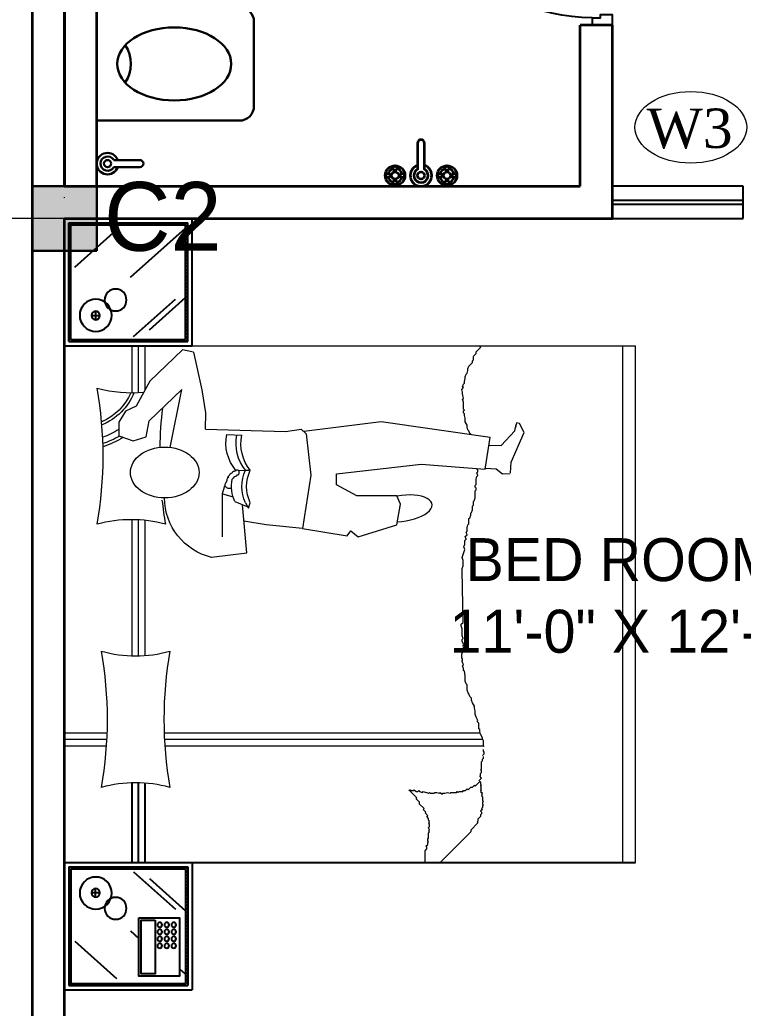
# Model space of a CAD drawing. Header units: millimetres. Extents: x -6808 to 215771, y -89660 to -16303.
# Drawn here: x 108520.9 to 108621.9, y -49602.9 to -49464.8 of the extents above; entities that cross this region are included whole.
import ezdxf

# ---------------------------------------------------------------- set-up
doc = ezdxf.new("R2010")
doc.units = ezdxf.units.MM
doc.header["$PDMODE"] = 35
doc.linetypes.add('ACAD_ISO10W100', pattern=[18, 12, -3, 0, -3])
doc.linetypes.add('DASHED', pattern=[0.75, 0.5, -0.25])
doc.layers.get('0').update_dxf_attribs({"color": 8})
for name, color, linetype, lineweight in [('A- FUR', 34, 'Continuous', 0), ('CHAUKHAT', 32, 'Continuous', 30), ('col.center', 5, 'ACAD_ISO10W100', 15), ('column', 5, 'Continuous', 30), ('dim2', 6, 'Continuous', 20), ('FURNITURE 2', 33, 'Continuous', 25), ('furnitures', 12, 'Continuous', 13), ('text', 7, 'Continuous', 25), ('wall', 7, 'Continuous', 35)]:
    doc.layers.add(name, color=color, linetype=linetype, lineweight=lineweight)
for name, color, linetype, lineweight, true_color in [('AR.furniture', 7, 'Continuous', 35, 0x009e9e), ('furniture', 7, 'Continuous', 5, 0xe57b2a), ('furniture layout', 7, 'Continuous', 25, 0x006161)]:
    doc.layers.add(name, color=color, linetype=linetype, lineweight=lineweight, true_color=true_color)
doc.layers.add('NET 01', color=8, linetype='Continuous')
doc.layers.add('WIN', color=5, linetype='Continuous')
doc.styles.add('SAJ', font='eurr____.ttf')
doc.styles.get("Standard").update_dxf_attribs({"font": 'times.ttf'})
doc.dimstyles.new('SAJ', dxfattribs={"dimtxt": 5, "dimasz": 2, "dimexe": 1, "dimexo": 1, "dimgap": 0.09375, "dimtad": 0, "dimdec": 1, "dimzin": 0, "dimdsep": 46, "dimlunit": 4, "dimtxsty": 'SAJ', "dimblk": 'OBLIQUE', "dimcen": 0.125, "dimdle": 0.375, "dimadec": 0, "dimazin": 0, "dimtfac": 1, "dimtdec": 1, "dimtofl": 0, "dimtmove": 0, "dimatfit": 3, "dimldrblk": 'OBLIQUE', "dimfxl": 1, "dimtolj": 1, "dimtzin": 0, "dimlwd": 5, "dimlwe": 5, "dimarcsym": 1})

# ---------------------------------------------------------------- blocks, each defined once
blk = doc.blocks.new('QEWFWE')
at = {"layer": 'NET 01'}
for p, q in [((238503.45, 15011.85), (238503.45, 15015.77)), ((238503.45, 15015.77), (238505.41, 15015.77)), ((238503.98, 15015.77), (238503.98, 15011.85)), ((238503.98, 15011.85), (238503.45, 15011.85)), ((238503.45, 15011.85), (238503.45, 14988.32)), ((238503.98, 14988.32), (238503.98, 15011.85)), ((238503.45, 14988.32), (238503.45, 14984.4)), ((238503.98, 14988.32), (238503.45, 14988.32)), ((238503.98, 14984.4), (238503.98, 14988.32)), ((238503.45, 14984.4), (238503.98, 14984.4))]:
    blk.add_line(p, q, dxfattribs=at)
for points in [[(238503.45, 14984.4), (238502.4, 14984.4), (238502.4, 14981.4), (238503.9, 14981.4), (238503.9, 14982.9), (238503.9, 14983.2), (238503.45, 14983.2)], [(238536.02, 14984.4), (238537.07, 14984.4), (238537.07, 14981.4), (238535.57, 14981.4), (238535.57, 14982.9), (238535.57, 14983.2), (238536.02, 14983.2)]]:
    blk.add_lwpolyline(points, close=True, dxfattribs=at)
blk.add_ellipse((238504.18, 14985.62), major_axis=(-29.27, 13.54), ratio=0.925766, start_param=-2.718612, end_param=-1.204625, dxfattribs=at)
blk = doc.blocks.new('_Oblique')
at = {"color": 0, "linetype": 'ByBlock', "lineweight": -2}
blk.add_line((-0.5, -0.5), (0.5, 0.5), dxfattribs=at)
blk = doc.blocks.new('*D608')
at = {"layer": 'Defpoints', "color": 0, "transparency": 16777216}
for p in [(108501.95, -49428.08), (108522.63, -49428.08), (108522.63, -50028.08)]:
    blk.add_point(p, dxfattribs=at)
at = {"layer": 'dim2', "color": 0, "linetype": 'DASHED', "lineweight": 5, "transparency": 16777216}
for p, q in [((108521.63, -49428.08), (108500.95, -49428.08)), ((108501.95, -49427.7), (108501.95, -49718.98)), ((108501.95, -50028.45), (108501.95, -49737.18)), ((108521.63, -50028.08), (108500.95, -50028.08))]:
    blk.add_line(p, q, dxfattribs=at)
at = {"layer": 'dim2', "color": 0, "lineweight": 5, "transparency": 16777216, "xscale": 2, "yscale": 2, "zscale": 2}
for p, rotation in [((108501.95, -49428.08), 90), ((108501.95, -50028.08), 270)]:
    blk.add_blockref('_Oblique', p, dxfattribs=dict(at, rotation=rotation))
at = {"layer": 'dim2', "color": 0, "transparency": 16777216, "insert": (108501.95, -49728.08), "char_height": 12, "attachment_point": 5, "rotation": 90, "style": 'SAJ'}
blk.add_mtext("\\A1;50'", dxfattribs=at)
blk = doc.blocks.new('A$C32B276F4')
at = {"layer": 'column'}
blk.add_hatch(color=256, dxfattribs=at).paths.add_polyline_path([(9, 0), (9, 9), (0, 9), (0, 0)])
for p, q in [((0, 0), (0, 9)), ((0, 9), (9, 9)), ((9, 9), (9, 0)), ((9, 0), (0, 0))]:
    blk.add_line(p, q, dxfattribs=at)
at = {"layer": 'col.center', "linetype": 'ByBlock', "insert": (10.02, 9.59), "char_height": 9.6, "width": 293.6941, "attachment_point": 1, "style": 'SAJ'}
blk.add_mtext('\\A1;{\\fCentury Gothic|b0|i0|c0|p34;C2}', dxfattribs=at)
blk = doc.blocks.new('A$C1A9968DB')
at = {"layer": 'furniture', "ltscale": 0.5}
for p, q in [((6.88, 47.34), (7.52, 48.64)), ((7.52, 48.64), (8.85, 49.47)), ((8.85, 49.47), (10.51, 49.47)), ((10.51, 49.47), (11.12, 47.7)), ((3.85, 45.67), (6.88, 47.34)), ((11.12, 47.7), (10.65, 46.11)), ((10.65, 46.11), (8.7, 45.77)), ((3.85, 45.67), (0, 41.68)), ((8.7, 45.77), (4.85, 41.78)), ((11.92, 43.21), (4.85, 41.78)), ((0.3, 40.35), (0, 41.68)), ((0.3, 40.35), (4.88, 39.32)), ((4.88, 39.32), (7.7, 38.87)), ((7.7, 38.87), (9.68, 38.93)), ((9.68, 38.87), (9.98, 29.12)), ((25.34, 38.15), (24.78, 33.85)), ((10.35, 36.28), (10.42, 34.45)), ((15.69, 36.2), (15.85, 36.28)), ((15.85, 36.28), (16, 36.28)), ((16, 36.28), (16.31, 36.43)), ((16.31, 36.43), (16.47, 36.51)), ((16.47, 36.51), (16.62, 36.51)), ((17.56, 36.8), (16.62, 36.51)), ((16.7, 36.43), (16.66, 36.52)), ((16.86, 36.28), (16.7, 36.43)), ((16.93, 36.12), (16.86, 36.28)), ((22.85, 36.8), (17.56, 36.8)), ((17.59, 36.81), (17.95, 35.51)), ((14.76, 35.19), (14.68, 35.04)), ((14.68, 35.04), (14.68, 34.88)), ((14.84, 35.35), (14.76, 35.19)), ((14.99, 35.58), (14.84, 35.5)), ((14.84, 35.5), (14.84, 35.35)), ((15.07, 35.74), (14.99, 35.58)), ((15.15, 35.89), (15.07, 35.74)), ((15.3, 35.97), (15.15, 35.89)), ((15.46, 36.12), (15.3, 35.97)), ((15.3, 35.04), (15.46, 35.12)), ((15.3, 34.88), (15.3, 35.04)), ((15.61, 36.12), (15.46, 36.12)), ((15.46, 35.27), (15.54, 35.43)), ((15.46, 35.12), (15.46, 35.27)), ((15.54, 36.05), (15.69, 36.2)), ((15.54, 35.43), (15.69, 35.5)), ((15.69, 35.5), (15.81, 35.62)), ((16.93, 35.81), (16.93, 36.12)), ((17, 35.68), (16.93, 35.81)), ((18.54, 35.29), (19.19, 33.72)), ((14.68, 34.88), (14.84, 34.81)), ((14.74, 34.85), (14.72, 34.01)), ((14.72, 34.01), (14.72, 33.42)), ((14.84, 34.81), (15.15, 34.81)), ((15.15, 34.81), (15.3, 34.88)), ((18.71, 34.01), (19.34, 33.64)), ((24.78, 33.85), (18.92, 34.36)), ((21.37, 31.48), (20.95, 34.19)), ((19.34, 33.64), (18.71, 33.42)), ((21.82, 27.05), (21.37, 31.48)), ((9.98, 29.12), (9.68, 27.2)), ((8.8, 17.45), (10, 26.89)), ((9.68, 27.2), (10.28, 26.61)), ((10.28, 26.61), (15.31, 26.02)), ((15.31, 26.02), (21.82, 27.05)), ((21.82, 27.05), (22.71, 21.58)), ((15.16, 22.91), (13.98, 12.57)), ((16.49, 22.91), (15.16, 22.91)), ((17.82, 20.4), (16.49, 22.91)), ((22.71, 21.58), (22.11, 21.14)), ((22.11, 21.14), (22.85, 20.25)), ((17.82, 15.52), (17.82, 20.4)), ((22.85, 20.25), (21.37, 15.52)), ((10.72, 4.14), (8.8, 17.45)), ((18.86, 15.08), (17.82, 15.52)), ((21.37, 15.52), (18.86, 15.08)), ((13.98, 12.57), (14.57, 4.74)), ((14.57, 4.74), (10.72, 4.14)), ((11.67, 4.29), (11.71, 2.78)), ((14.48, 4.72), (14.56, 3.39)), ((11.71, 2.78), (9.89, 1.11)), ((14.56, 3.39), (15.16, 2.64)), ((15.16, 2.64), (15.13, 1.68)), ((13.73, 1.58), (10.1, 0)), ((15.05, 1.65), (13.73, 1.58)), ((10.1, 0), (9, 0.54)), ((9.89, 1.11), (9.14, 0.96))]:
    blk.add_line(p, q, dxfattribs=at)
blk.add_lwpolyline([(9, 0.54), (8.93, 0.92), (9.51, 1.04)], dxfattribs=at)
for centre, radius, start, end in [((18.06, 36.38), 7.5, 13.6872, 89.7043), ((11.38, 31.16), 5.23, 49.9003, 101.4337), ((11.46, 29.92), 5.23, 51.462, 101.4337), ((16.64, 31.03), 4.67, 65.9134, 100.1371), ((11.46, 29.33), 5.23, 51.462, 101.4337), ((16.71, 29.78), 4.67, 64.6865, 115.3135), ((16.71, 29.19), 4.67, 64.6865, 115.3135)]:
    blk.add_arc(centre, radius, start, end, dxfattribs=at)
at = {"layer": 'furniture', "ltscale": 0.5, "extrusion": (1.33e-14, -5.24506e-16, -1)}
blk.add_ellipse((14.99, 43.85), major_axis=(0, -4.19), ratio=0.740098, start_param=4.712389, end_param=10.995574, dxfattribs=at)
at = {"layer": 'furniture', "ltscale": 0.5, "extrusion": (1.32939e-14, -5.4405e-16, -1)}
blk.add_ellipse((19.38, 14.94), major_axis=(-0.51, -3.71), ratio=0.422098, start_param=4.512692, end_param=7.948784, dxfattribs=at)
blk = doc.blocks.new('*X398')
at = {"color": 0}
for p, q in [((221.8465, 124.1881), (221.8607, 124.2023)), ((221.8465, 124.1935), (221.8554, 124.2023)), ((221.8465, 124.1775), (221.8565, 124.1875)), ((221.8465, 124.1722), (221.8565, 124.1822)), ((221.8465, 124.1616), (221.8565, 124.1716)), ((221.8613, 124.1923), (221.8713, 124.2023)), ((221.8666, 124.1923), (221.8766, 124.2023)), ((221.8772, 124.1923), (221.8872, 124.2023)), ((221.8825, 124.1923), (221.8925, 124.2023)), ((221.8931, 124.1923), (221.9031, 124.2023)), ((221.8984, 124.1923), (221.9084, 124.2023)), ((221.9091, 124.1923), (221.9191, 124.2023)), ((221.9144, 124.1923), (221.9244, 124.2023)), ((221.925, 124.1923), (221.935, 124.2023)), ((221.9303, 124.1923), (221.9403, 124.2023)), ((221.9409, 124.1923), (221.9509, 124.2023)), ((221.9462, 124.1923), (221.9562, 124.2023)), ((221.9568, 124.1923), (221.9668, 124.2023)), ((221.9621, 124.1923), (221.9721, 124.2023)), ((221.9727, 124.1923), (221.9827, 124.2023)), ((221.978, 124.1923), (221.988, 124.2023)), ((221.9886, 124.1923), (221.9986, 124.2023)), ((221.9939, 124.1923), (222.0039, 124.2023)), ((222.0045, 124.1923), (222.0145, 124.2023)), ((222.0098, 124.1923), (222.0198, 124.2023)), ((222.0204, 124.1923), (222.0304, 124.2023)), ((222.0257, 124.1923), (222.0357, 124.2023)), ((222.0363, 124.1923), (222.0463, 124.2023)), ((222.0416, 124.1923), (222.0516, 124.2023)), ((222.0522, 124.1923), (222.0622, 124.2023)), ((222.0575, 124.1923), (222.0675, 124.2023)), ((222.0682, 124.1923), (222.0782, 124.2023)), ((222.0735, 124.1923), (222.0835, 124.2023)), ((222.0841, 124.1923), (222.0941, 124.2023)), ((222.0894, 124.1923), (222.0994, 124.2023)), ((222.1, 124.1923), (222.11, 124.2023)), ((222.1053, 124.1923), (222.1153, 124.2023)), ((222.1159, 124.1923), (222.1259, 124.2023)), ((222.1212, 124.1923), (222.1312, 124.2023)), ((222.1318, 124.1923), (222.1418, 124.2023)), ((222.1371, 124.1923), (222.1471, 124.2023)), ((222.1477, 124.1923), (222.1577, 124.2023)), ((222.153, 124.1923), (222.163, 124.2023)), ((222.1636, 124.1923), (222.1736, 124.2023)), ((222.1689, 124.1923), (222.1789, 124.2023)), ((222.1795, 124.1923), (222.1895, 124.2023)), ((222.1848, 124.1923), (222.1948, 124.2023)), ((222.1954, 124.1923), (222.2054, 124.2023)), ((222.2007, 124.1923), (222.2107, 124.2023)), ((222.2113, 124.1923), (222.2213, 124.2023)), ((222.2166, 124.1923), (222.2266, 124.2023)), ((222.2272, 124.1923), (222.2372, 124.2023)), ((222.2326, 124.1923), (222.2426, 124.2023)), ((222.2432, 124.1923), (222.2532, 124.2023)), ((222.2485, 124.1923), (222.2585, 124.2023)), ((222.2591, 124.1923), (222.2691, 124.2023)), ((222.2644, 124.1923), (222.2744, 124.2023)), ((222.275, 124.1923), (222.285, 124.2023)), ((222.2803, 124.1923), (222.2903, 124.2023)), ((222.2909, 124.1923), (222.3009, 124.2023)), ((222.2962, 124.1923), (222.3062, 124.2023)), ((222.3068, 124.1923), (222.3168, 124.2023)), ((222.3121, 124.1923), (222.3221, 124.2023)), ((222.3227, 124.1923), (222.3327, 124.2023)), ((222.328, 124.1923), (222.338, 124.2023)), ((222.3386, 124.1923), (222.3486, 124.2023)), ((222.3439, 124.1923), (222.3539, 124.2023)), ((222.3545, 124.1923), (222.3645, 124.2023)), ((222.3598, 124.1923), (222.3698, 124.2023)), ((222.3704, 124.1923), (222.3804, 124.2023)), ((222.3757, 124.1923), (222.3857, 124.2023)), ((222.3863, 124.1923), (222.3963, 124.2023)), ((222.3917, 124.1923), (222.4017, 124.2023)), ((222.3965, 124.1866), (222.4065, 124.1966)), ((222.3965, 124.1813), (222.4065, 124.1913)), ((222.3965, 124.1707), (222.4065, 124.1807)), ((222.3965, 124.1654), (222.4065, 124.1754)), ((221.8465, 124.1563), (221.8565, 124.1663)), ((221.8465, 124.1457), (221.8565, 124.1557)), ((221.8465, 124.1404), (221.8565, 124.1504)), ((221.8465, 124.1298), (221.8565, 124.1398)), ((221.8465, 124.1245), (221.8565, 124.1345)), ((222.3965, 124.1548), (222.4065, 124.1648)), ((222.3965, 124.1495), (222.4065, 124.1595)), ((222.3965, 124.1389), (222.4065, 124.1489)), ((222.3965, 124.1336), (222.4065, 124.1436)), ((222.3965, 124.123), (222.4065, 124.133)), ((222.3965, 124.1177), (222.4065, 124.1277)), ((221.8465, 124.1139), (221.8565, 124.1239)), ((221.8465, 124.1086), (221.8565, 124.1186)), ((221.8465, 124.098), (221.8565, 124.108)), ((221.8465, 124.0927), (221.8565, 124.1027)), ((221.8465, 124.0821), (221.8565, 124.0921)), ((221.8465, 124.0768), (221.8565, 124.0868)), ((222.3965, 124.1071), (222.4065, 124.1171)), ((222.3965, 124.1018), (222.4065, 124.1118)), ((222.3965, 124.0911), (222.4065, 124.1011)), ((222.3965, 124.0858), (222.4065, 124.0958)), ((222.3965, 124.0752), (222.4065, 124.0852)), ((222.3965, 124.0699), (222.4065, 124.0799)), ((221.8465, 124.0662), (221.8565, 124.0762)), ((221.8465, 124.0609), (221.8565, 124.0709)), ((221.8465, 124.0503), (221.8565, 124.0603)), ((221.8465, 124.045), (221.8565, 124.055)), ((221.8465, 124.0344), (221.8565, 124.0444)), ((221.8465, 124.029), (221.8565, 124.039)), ((222.3965, 124.0593), (222.4065, 124.0693)), ((222.3965, 124.054), (222.4065, 124.064)), ((222.3965, 124.0434), (222.4065, 124.0534)), ((222.3965, 124.0381), (222.4065, 124.0481)), ((222.3965, 124.0275), (222.4065, 124.0375)), ((222.3965, 124.0222), (222.4065, 124.0322)), ((221.8465, 124.0184), (221.8565, 124.0284)), ((221.8465, 124.0131), (221.8565, 124.0231)), ((221.8465, 124.0025), (221.8565, 124.0125)), ((221.8465, 123.9972), (221.8565, 124.0072)), ((221.8465, 123.9866), (221.8565, 123.9966)), ((221.8465, 123.9813), (221.8565, 123.9913)), ((222.3965, 124.0116), (222.4065, 124.0216)), ((222.3965, 124.0063), (222.4065, 124.0163)), ((222.3965, 123.9957), (222.4065, 124.0057)), ((222.3965, 123.9904), (222.4065, 124.0004)), ((222.3965, 123.9798), (222.4065, 123.9898)), ((221.8465, 123.9707), (221.8565, 123.9807)), ((221.8465, 123.9654), (221.8565, 123.9754)), ((221.8465, 123.9548), (221.8565, 123.9648)), ((221.8465, 123.9495), (221.8565, 123.9595)), ((221.8465, 123.9389), (221.8565, 123.9489)), ((221.8465, 123.9336), (221.8565, 123.9436)), ((222.3965, 123.9745), (222.4065, 123.9845)), ((222.3965, 123.9639), (222.4065, 123.9739)), ((222.3965, 123.9586), (222.4065, 123.9686)), ((222.3965, 123.948), (222.4065, 123.958)), ((222.3965, 123.9427), (222.4065, 123.9527)), ((222.3965, 123.932), (222.4065, 123.942)), ((221.8465, 123.923), (221.8565, 123.933)), ((221.8465, 123.9177), (221.8565, 123.9277)), ((221.8465, 123.9071), (221.8565, 123.9171)), ((221.8465, 123.9018), (221.8565, 123.9118)), ((221.8465, 123.8912), (221.8565, 123.9012)), ((221.8465, 123.8859), (221.8565, 123.8959)), ((222.3965, 123.9267), (222.4065, 123.9367)), ((222.3965, 123.9161), (222.4065, 123.9261)), ((222.3965, 123.9108), (222.4065, 123.9208)), ((222.3965, 123.9002), (222.4065, 123.9102)), ((222.3965, 123.8949), (222.4065, 123.9049)), ((222.3965, 123.8843), (222.4065, 123.8943)), ((221.8465, 123.8753), (221.8565, 123.8853)), ((221.8465, 123.8699), (221.8565, 123.8799)), ((221.8465, 123.8593), (221.8565, 123.8693)), ((221.8465, 123.854), (221.8565, 123.864)), ((221.8465, 123.8434), (221.8565, 123.8534)), ((221.8465, 123.8381), (221.8565, 123.8481)), ((222.3965, 123.879), (222.4065, 123.889)), ((222.3965, 123.8684), (222.4065, 123.8784)), ((222.3965, 123.8631), (222.4065, 123.8731)), ((222.3965, 123.8525), (222.4065, 123.8625)), ((222.3965, 123.8472), (222.4065, 123.8572)), ((222.3965, 123.8366), (222.4065, 123.8466)), ((221.8465, 123.8275), (221.8565, 123.8375)), ((221.8465, 123.8222), (221.8565, 123.8322)), ((221.8465, 123.8116), (221.8565, 123.8216)), ((221.8465, 123.8063), (221.8565, 123.8163)), ((221.8465, 123.7957), (221.8565, 123.8057)), ((221.8465, 123.7904), (221.8565, 123.8004)), ((222.3965, 123.8313), (222.4065, 123.8413)), ((222.3965, 123.8207), (222.4065, 123.8307)), ((222.3965, 123.8154), (222.4065, 123.8254)), ((222.3965, 123.8048), (222.4065, 123.8148)), ((222.3965, 123.7995), (222.4065, 123.8095)), ((222.3965, 123.7889), (222.4065, 123.7989)), ((221.8465, 123.7798), (221.8565, 123.7898)), ((221.8465, 123.7745), (221.8565, 123.7845)), ((221.8465, 123.7639), (221.8565, 123.7739)), ((221.8465, 123.7586), (221.8565, 123.7686)), ((221.8465, 123.748), (221.8565, 123.758)), ((221.8465, 123.7427), (221.8565, 123.7527)), ((222.3965, 123.7836), (222.4065, 123.7936)), ((222.3965, 123.7729), (222.4065, 123.7829)), ((222.3965, 123.7676), (222.4065, 123.7776)), ((222.3965, 123.757), (222.4065, 123.767)), ((222.3965, 123.7517), (222.4065, 123.7617)), ((221.8465, 123.7321), (221.8565, 123.7421)), ((221.8465, 123.7268), (221.8565, 123.7368)), ((221.8465, 123.7162), (221.8565, 123.7262)), ((221.8465, 123.7109), (221.8565, 123.7209)), ((221.8465, 123.7002), (221.8565, 123.7102)), ((222.3965, 123.7411), (222.4065, 123.7511)), ((222.3965, 123.7358), (222.4065, 123.7458)), ((222.3965, 123.7252), (222.4065, 123.7352)), ((222.3965, 123.7199), (222.4065, 123.7299)), ((222.3965, 123.7093), (222.4065, 123.7193)), ((222.3965, 123.704), (222.4065, 123.714)), ((221.8465, 123.6949), (221.8565, 123.7049)), ((221.8465, 123.6843), (221.8565, 123.6943)), ((221.8465, 123.679), (221.8565, 123.689)), ((221.8465, 123.6684), (221.8565, 123.6784)), ((221.8465, 123.6631), (221.8565, 123.6731)), ((221.8465, 123.6525), (221.8565, 123.6625)), ((222.3965, 123.6934), (222.4065, 123.7034)), ((222.3965, 123.6881), (222.4065, 123.6981)), ((222.3965, 123.6775), (222.4065, 123.6875)), ((222.3965, 123.6722), (222.4065, 123.6822)), ((222.3965, 123.6616), (222.4065, 123.6716)), ((222.3965, 123.6563), (222.4065, 123.6663)), ((221.8465, 123.6472), (221.8565, 123.6572)), ((221.8523, 123.6423), (221.8623, 123.6523)), ((221.8576, 123.6423), (221.8676, 123.6523)), ((221.8682, 123.6423), (221.8782, 123.6523)), ((221.8735, 123.6423), (221.8835, 123.6523)), ((221.8841, 123.6423), (221.8941, 123.6523)), ((221.8894, 123.6423), (221.8994, 123.6523)), ((221.9, 123.6423), (221.91, 123.6523)), ((221.9053, 123.6423), (221.9153, 123.6523)), ((221.9159, 123.6423), (221.9259, 123.6523)), ((221.9212, 123.6423), (221.9312, 123.6523)), ((221.9318, 123.6423), (221.9418, 123.6523)), ((221.9371, 123.6423), (221.9471, 123.6523)), ((221.9477, 123.6423), (221.9577, 123.6523)), ((221.953, 123.6423), (221.963, 123.6523)), ((221.9636, 123.6423), (221.9736, 123.6523)), ((221.9689, 123.6423), (221.9789, 123.6523)), ((221.9795, 123.6423), (221.9895, 123.6523)), ((221.9848, 123.6423), (221.9948, 123.6523)), ((221.9954, 123.6423), (222.0054, 123.6523)), ((222.0008, 123.6423), (222.0108, 123.6523)), ((222.0114, 123.6423), (222.0214, 123.6523)), ((222.0167, 123.6423), (222.0267, 123.6523)), ((222.0273, 123.6423), (222.0373, 123.6523)), ((222.0326, 123.6423), (222.0426, 123.6523)), ((222.0432, 123.6423), (222.0532, 123.6523)), ((222.0485, 123.6423), (222.0585, 123.6523)), ((222.0591, 123.6423), (222.0691, 123.6523)), ((222.0644, 123.6423), (222.0744, 123.6523)), ((222.075, 123.6423), (222.085, 123.6523)), ((222.0803, 123.6423), (222.0903, 123.6523)), ((222.0909, 123.6423), (222.1009, 123.6523)), ((222.0962, 123.6423), (222.1062, 123.6523)), ((222.1068, 123.6423), (222.1168, 123.6523)), ((222.1121, 123.6423), (222.1221, 123.6523)), ((222.1227, 123.6423), (222.1327, 123.6523)), ((222.128, 123.6423), (222.138, 123.6523)), ((222.1386, 123.6423), (222.1486, 123.6523)), ((222.1439, 123.6423), (222.1539, 123.6523)), ((222.1545, 123.6423), (222.1645, 123.6523)), ((222.1599, 123.6423), (222.1699, 123.6523)), ((222.1705, 123.6423), (222.1805, 123.6523)), ((222.1758, 123.6423), (222.1858, 123.6523)), ((222.1864, 123.6423), (222.1964, 123.6523)), ((222.1917, 123.6423), (222.2017, 123.6523)), ((222.2023, 123.6423), (222.2123, 123.6523)), ((222.2076, 123.6423), (222.2176, 123.6523)), ((222.2182, 123.6423), (222.2282, 123.6523)), ((222.2235, 123.6423), (222.2335, 123.6523)), ((222.2341, 123.6423), (222.2441, 123.6523)), ((222.2394, 123.6423), (222.2494, 123.6523)), ((222.25, 123.6423), (222.26, 123.6523)), ((222.2553, 123.6423), (222.2653, 123.6523)), ((222.2659, 123.6423), (222.2759, 123.6523)), ((222.2712, 123.6423), (222.2812, 123.6523)), ((222.2818, 123.6423), (222.2918, 123.6523)), ((222.2871, 123.6423), (222.2971, 123.6523)), ((222.2977, 123.6423), (222.3077, 123.6523)), ((222.303, 123.6423), (222.313, 123.6523)), ((222.3136, 123.6423), (222.3236, 123.6523)), ((222.3189, 123.6423), (222.3289, 123.6523)), ((222.3296, 123.6423), (222.3396, 123.6523)), ((222.3349, 123.6423), (222.3449, 123.6523)), ((222.3455, 123.6423), (222.3555, 123.6523)), ((222.3508, 123.6423), (222.3608, 123.6523)), ((222.3614, 123.6423), (222.3714, 123.6523)), ((222.3667, 123.6423), (222.3767, 123.6523)), ((222.3773, 123.6423), (222.3873, 123.6523)), ((222.3826, 123.6423), (222.3926, 123.6523)), ((222.3932, 123.6423), (222.4065, 123.6557)), ((222.3985, 123.6423), (222.4065, 123.6504))]:
    blk.add_line(p, q, dxfattribs=at)
blk = doc.blocks.new('M_DFURN_LEM_3D TELEPHONE_P')
at = {"color": 0, "linetype": 'ByBlock', "lineweight": -2}
for points in [[(0.25, -0.0875), (0.25, 0.0875), (0, 0.0875), (0, -0.0875)], [(0.24, -0.0175), (0.01, -0.0175), (0.01, -0.0775), (0.24, -0.0775)]]:
    blk.add_lwpolyline(points, close=True, dxfattribs=at)
for centre in [(0.13, 0.0625), (0.13, 0.0325), (0.16, 0.0625), (0.16, 0.0325), (0.19, 0.0625), (0.19, 0.0325), (0.22, 0.0625), (0.22, 0.0325), (0.13, 0.0025), (0.16, 0.0025), (0.19, 0.0025), (0.22, 0.0025)]:
    blk.add_circle(centre, 0.01, dxfattribs=at)
at = {"layer": 'Defpoints', "color": 0, "linetype": 'ByBlock', "lineweight": -2}
blk.add_point((0.25, 0), dxfattribs=at)
blk = doc.blocks.new('ertergrgr')
at = {"layer": 'furnitures', "color": 27, "ltscale": 50}
for p, q in [((-766411.4, 424368.94), (-766482.81, 424368.94)), ((-766482.81, 424290.02), (-766482.81, 424368.94)), ((-766411.4, 424367.15), (-766482.81, 424367.15)), ((-766482.61, 424347.54), (-766482.73, 424347.42)), ((-766481.98, 424346.9), (-766482.6, 424347.52)), ((-766429.15, 424347.51), (-766429.52, 424347.39)), ((-766429.34, 424303.77), (-766429.34, 424347.45)), ((-766428.65, 424347.76), (-766429.15, 424347.51)), ((-766428.4, 424347.76), (-766428.65, 424347.76)), ((-766428.44, 424303.81), (-766428.44, 424347.76)), ((-766428.28, 424347.89), (-766428.4, 424347.76)), ((-766427.54, 424347.89), (-766428.28, 424347.89)), ((-766427.41, 424348.01), (-766427.54, 424347.89)), ((-766427.54, 424303.86), (-766427.54, 424347.89)), ((-766426.79, 424347.89), (-766427.04, 424347.89)), ((-766426.67, 424348.01), (-766426.79, 424347.89)), ((-766426.42, 424348.01), (-766426.67, 424348.01)), ((-766426.17, 424347.76), (-766426.42, 424348.01)), ((-766425.8, 424347.89), (-766426.05, 424347.89)), ((-766425.68, 424347.76), (-766425.8, 424347.89)), ((-766425.43, 424347.76), (-766425.68, 424347.76)), ((-766425.3, 424347.64), (-766425.43, 424347.76)), ((-766424.81, 424347.64), (-766425.3, 424347.64)), ((-766424.56, 424347.64), (-766424.81, 424347.64)), ((-766424.31, 424347.64), (-766424.56, 424347.64)), ((-766424.19, 424347.52), (-766424.31, 424347.64)), ((-766424.06, 424347.64), (-766424.19, 424347.52)), ((-766423.82, 424347.64), (-766424.06, 424347.64)), ((-766423.69, 424347.52), (-766423.82, 424347.64)), ((-766423.44, 424347.52), (-766423.69, 424347.52)), ((-766423.32, 424347.39), (-766423.44, 424347.52)), ((-766423.07, 424347.64), (-766423.32, 424347.39)), ((-766422.7, 424347.27), (-766423.07, 424347.64)), ((-766422.58, 424347.39), (-766422.45, 424347.52)), ((-766422.45, 424347.52), (-766422.2, 424347.52)), ((-766422.2, 424347.52), (-766422.08, 424347.64)), ((-766422.08, 424347.64), (-766421.96, 424347.52)), ((-766421.96, 424347.52), (-766421.83, 424347.64)), ((-766421.83, 424347.64), (-766421.71, 424347.52)), ((-766421.71, 424347.52), (-766421.58, 424347.64)), ((-766421.58, 424347.64), (-766421.46, 424347.52)), ((-766421.46, 424347.52), (-766421.34, 424347.64)), ((-766421.34, 424347.64), (-766421.21, 424347.52)), ((-766421.21, 424347.52), (-766420.96, 424347.76)), ((-766420.96, 424347.76), (-766420.84, 424347.64)), ((-766420.84, 424347.64), (-766420.72, 424347.76)), ((-766420.72, 424347.76), (-766420.59, 424347.64)), ((-766420.59, 424347.64), (-766420.47, 424347.76)), ((-766420.47, 424347.76), (-766419.97, 424347.76)), ((-766419.97, 424347.76), (-766419.85, 424347.89)), ((-766419.85, 424347.89), (-766419.72, 424347.76)), ((-766419.72, 424347.76), (-766419.48, 424347.76)), ((-766419.48, 424347.76), (-766419.35, 424347.89)), ((-766419.35, 424347.89), (-766419.23, 424347.76)), ((-766419.23, 424347.76), (-766418.98, 424347.76)), ((-766418.98, 424347.76), (-766418.86, 424347.64)), ((-766418.86, 424347.64), (-766418.73, 424347.76)), ((-766418.73, 424347.76), (-766418.48, 424347.52)), ((-766418.48, 424347.52), (-766418.36, 424347.64)), ((-766418.36, 424347.64), (-766418.11, 424347.64)), ((-766418.11, 424347.64), (-766417.99, 424347.52)), ((-766417.99, 424347.52), (-766417.74, 424347.52)), ((-766417.74, 424347.52), (-766417.37, 424347.15)), ((-766482.73, 424346.79), (-766482.73, 424346.79)), ((-766481.73, 424346.9), (-766481.98, 424346.9)), ((-766481.38, 424346.54), (-766481.75, 424346.92)), ((-766480.87, 424346.53), (-766481.36, 424346.53)), ((-766480.76, 424346.39), (-766480.88, 424346.51)), ((-766480.51, 424346.39), (-766480.76, 424346.39)), ((-766480.01, 424345.89), (-766480.51, 424346.39)), ((-766470.59, 424346.14), (-766470.71, 424346.02)), ((-766465.63, 424347.13), (-766465.88, 424346.89)), ((-766465.38, 424347.13), (-766465.63, 424347.13)), ((-766465.26, 424347.01), (-766465.38, 424347.13)), ((-766464.89, 424347.13), (-766465.26, 424347.01)), ((-766464.76, 424347.01), (-766464.89, 424347.13)), ((-766464.39, 424346.89), (-766464.76, 424347.01)), ((-766463.65, 424346.89), (-766464.39, 424346.89)), ((-766463.52, 424346.76), (-766463.65, 424346.89)), ((-766463.27, 424346.76), (-766463.52, 424346.76)), ((-766463.15, 424346.89), (-766463.27, 424346.76)), ((-766462.9, 424346.89), (-766463.15, 424346.89)), ((-766462.78, 424346.76), (-766462.9, 424346.89)), ((-766462.53, 424346.76), (-766462.78, 424346.76)), ((-766461.79, 424346.76), (-766462.53, 424346.76)), ((-766461.41, 424346.64), (-766461.79, 424346.76)), ((-766461.29, 424346.52), (-766461.41, 424346.64)), ((-766461.04, 424346.52), (-766461.29, 424346.52)), ((-766460.79, 424346.52), (-766461.04, 424346.52)), ((-766460.67, 424346.39), (-766460.79, 424346.52)), ((-766460.17, 424346.39), (-766460.67, 424346.39)), ((-766459.8, 424346.27), (-766460.17, 424346.39)), ((-766459.68, 424346.14), (-766459.8, 424346.27)), ((-766459.43, 424346.14), (-766459.68, 424346.14)), ((-766459.06, 424346.02), (-766459.43, 424346.14)), ((-766434.11, 424346.27), (-766434.36, 424346.03)), ((-766433.86, 424346.27), (-766434.11, 424346.27)), ((-766433.49, 424346.4), (-766433.86, 424346.27)), ((-766432.99, 424346.65), (-766433.49, 424346.4)), ((-766432.74, 424346.65), (-766432.99, 424346.65)), ((-766432.37, 424346.77), (-766432.74, 424346.65)), ((-766431.88, 424346.77), (-766432.37, 424346.77)), ((-766431.5, 424346.89), (-766431.88, 424346.77)), ((-766431.01, 424347.14), (-766431.5, 424346.89)), ((-766430.88, 424347.02), (-766431.01, 424347.14)), ((-766430.64, 424347.27), (-766430.88, 424347.02)), ((-766430.39, 424347.27), (-766430.64, 424347.27)), ((-766430.14, 424347.27), (-766430.39, 424347.27)), ((-766429.89, 424347.27), (-766430.14, 424347.27)), ((-766429.77, 424347.39), (-766429.89, 424347.27)), ((-766429.52, 424347.39), (-766429.77, 424347.39)), ((-766421.96, 424346.77), (-766422.58, 424347.39)), ((-766422.08, 424346.65), (-766421.96, 424346.77)), ((-766421.83, 424346.4), (-766422.08, 424346.65)), ((-766421.83, 424346.15), (-766421.83, 424346.4)), ((-766421.46, 424345.78), (-766421.83, 424346.15)), ((-766417.37, 424347.15), (-766417.12, 424347.15)), ((-766417.12, 424347.15), (-766417, 424347.02)), ((-766417, 424347.02), (-766416.87, 424347.15)), ((-766416.87, 424347.15), (-766415.88, 424346.15)), ((-766415.88, 424346.15), (-766415.63, 424346.15)), ((-766415.63, 424346.15), (-766411.4, 424341.92)), ((-766479.64, 424345.77), (-766480.01, 424345.89)), ((-766479.39, 424345.77), (-766479.64, 424345.77)), ((-766479.02, 424345.64), (-766479.39, 424345.77)), ((-766478.9, 424345.52), (-766479.02, 424345.64)), ((-766478.53, 424345.4), (-766478.9, 424345.52)), ((-766478.28, 424345.4), (-766478.53, 424345.4)), ((-766477.91, 424345.27), (-766478.28, 424345.4)), ((-766477.66, 424345.27), (-766477.91, 424345.27)), ((-766477.53, 424345.15), (-766477.66, 424345.27)), ((-766477.16, 424345.02), (-766477.53, 424345.15)), ((-766477.04, 424345.15), (-766477.16, 424345.02)), ((-766476.79, 424344.9), (-766477.04, 424345.15)), ((-766476.42, 424345.02), (-766476.79, 424344.9)), ((-766476.17, 424345.02), (-766476.42, 424345.02)), ((-766475.55, 424345.15), (-766476.17, 424345.02)), ((-766475.43, 424345.02), (-766475.55, 424345.15)), ((-766475.05, 424345.15), (-766475.43, 424345.02)), ((-766474.31, 424345.15), (-766475.05, 424345.15)), ((-766474.06, 424345.15), (-766474.31, 424345.15)), ((-766473.94, 424345.27), (-766474.06, 424345.15)), ((-766473.81, 424345.15), (-766473.94, 424345.27)), ((-766473.57, 424345.15), (-766473.81, 424345.15)), ((-766473.44, 424345.27), (-766473.57, 424345.15)), ((-766473.19, 424345.27), (-766473.44, 424345.27)), ((-766472.82, 424345.4), (-766473.19, 424345.27)), ((-766472.33, 424345.4), (-766472.82, 424345.4)), ((-766471.83, 424345.65), (-766472.33, 424345.4)), ((-766471.58, 424345.65), (-766471.83, 424345.65)), ((-766471.21, 424345.77), (-766471.58, 424345.65)), ((-766471.09, 424345.89), (-766471.21, 424345.77)), ((-766470.71, 424346.02), (-766471.09, 424345.89)), ((-766458.93, 424345.9), (-766459.06, 424346.02)), ((-766458.19, 424345.9), (-766458.93, 424345.9)), ((-766458.07, 424345.77), (-766458.19, 424345.9)), ((-766457.7, 424345.65), (-766458.07, 424345.77)), ((-766457.2, 424345.65), (-766457.7, 424345.65)), ((-766457.08, 424345.53), (-766457.2, 424345.65)), ((-766456.7, 424345.65), (-766457.08, 424345.53)), ((-766456.46, 424345.4), (-766456.7, 424345.65)), ((-766456.08, 424345.53), (-766456.46, 424345.4)), ((-766455.89, 424345.33), (-766456.14, 424345.58)), ((-766455.4, 424345.33), (-766455.89, 424345.33)), ((-766455.02, 424345.2), (-766455.4, 424345.33)), ((-766454.65, 424345.33), (-766455.02, 424345.2)), ((-766453.54, 424344.96), (-766454.65, 424345.33)), ((-766453.16, 424345.08), (-766453.54, 424344.96)), ((-766452.92, 424345.08), (-766453.16, 424345.08)), ((-766452.42, 424345.08), (-766452.92, 424345.08)), ((-766452.05, 424344.96), (-766452.42, 424345.08)), ((-766451.8, 424344.96), (-766452.05, 424344.96)), ((-766444.58, 424345.08), (-766451.8, 424344.96)), ((-766444.33, 424344.83), (-766444.58, 424345.08)), ((-766444.09, 424344.83), (-766444.33, 424344.83)), ((-766443.71, 424344.96), (-766444.09, 424344.83)), ((-766443.47, 424344.96), (-766443.71, 424344.96)), ((-766442.72, 424344.96), (-766443.47, 424344.96)), ((-766442.35, 424345.08), (-766442.72, 424344.96)), ((-766442.23, 424344.96), (-766442.35, 424345.08)), ((-766441.98, 424344.96), (-766442.23, 424344.96)), ((-766441.48, 424345.21), (-766441.98, 424344.96)), ((-766441.36, 424345.08), (-766441.48, 424345.21)), ((-766440.99, 424345.21), (-766441.36, 424345.08)), ((-766440.18, 424344.91), (-766440.93, 424345.16)), ((-766439.69, 424344.91), (-766440.18, 424344.91)), ((-766439.56, 424345.03), (-766439.69, 424344.91)), ((-766439.32, 424345.03), (-766439.56, 424345.03)), ((-766439.19, 424344.91), (-766439.32, 424345.03)), ((-766439.07, 424345.03), (-766439.19, 424344.91)), ((-766438.7, 424345.16), (-766439.07, 424345.03)), ((-766438.57, 424345.03), (-766438.7, 424345.16)), ((-766438.2, 424345.16), (-766438.57, 424345.03)), ((-766437.95, 424345.16), (-766438.2, 424345.16)), ((-766437.83, 424345.28), (-766437.95, 424345.16)), ((-766437.21, 424345.4), (-766437.83, 424345.28)), ((-766436.46, 424345.4), (-766437.21, 424345.4)), ((-766436.09, 424345.53), (-766436.46, 424345.4)), ((-766435.97, 424345.65), (-766436.09, 424345.53)), ((-766435.22, 424345.65), (-766435.97, 424345.65)), ((-766434.85, 424345.78), (-766435.22, 424345.65)), ((-766434.73, 424345.9), (-766434.85, 424345.78)), ((-766434.36, 424346.03), (-766434.73, 424345.9)), ((-766421.59, 424345.66), (-766421.46, 424345.78)), ((-766421.34, 424345.41), (-766421.59, 424345.66)), ((-766421.34, 424345.16), (-766421.34, 424345.41)), ((-766421.21, 424345.04), (-766421.34, 424345.16)), ((-766421.21, 424344.54), (-766421.21, 424345.04)), ((-766421.09, 424344.42), (-766421.21, 424344.54)), ((-766421.21, 424344.29), (-766421.09, 424344.42)), ((-766421.09, 424344.17), (-766421.21, 424344.29)), ((-766421.09, 424343.92), (-766421.09, 424344.17)), ((-766421.09, 424343.42), (-766421.09, 424343.92)), ((-766420.97, 424343.3), (-766421.09, 424343.42)), ((-766421.09, 424342.93), (-766420.97, 424343.3)), ((-766420.97, 424342.56), (-766421.09, 424342.93)), ((-766421.09, 424341.94), (-766420.84, 424342.18)), ((-766420.97, 424341.81), (-766421.09, 424341.94)), ((-766420.97, 424342.31), (-766420.97, 424342.56)), ((-766420.84, 424342.18), (-766420.97, 424342.31)), ((-766421.09, 424341.44), (-766420.97, 424341.81)), ((-766421.09, 424341.19), (-766421.09, 424341.44)), ((-766420.97, 424341.07), (-766421.09, 424341.19)), ((-766421.09, 424340.45), (-766420.97, 424340.57)), ((-766420.97, 424340.57), (-766420.97, 424341.07)), ((-766421.21, 424339.58), (-766420.97, 424340.32)), ((-766421.09, 424339.46), (-766421.21, 424339.58)), ((-766421.22, 424339.08), (-766421.09, 424339.46)), ((-766420.97, 424340.32), (-766421.09, 424340.45)), ((-766418.86, 424339.71), (-766419.48, 424339.09)), ((-766418.73, 424339.58), (-766418.86, 424339.71)), ((-766418.36, 424339.95), (-766418.73, 424339.58)), ((-766418.24, 424339.83), (-766418.36, 424339.95)), ((-766417.87, 424340.2), (-766418.24, 424339.83)), ((-766417.74, 424340.08), (-766417.87, 424340.2)), ((-766417.49, 424340.33), (-766417.74, 424340.08)), ((-766417.25, 424340.33), (-766417.49, 424340.33)), ((-766417.12, 424340.45), (-766417.25, 424340.33)), ((-766417, 424340.33), (-766417.12, 424340.45)), ((-766416.87, 424340.45), (-766417, 424340.33)), ((-766416.75, 424340.33), (-766416.87, 424340.45)), ((-766416.63, 424340.45), (-766416.75, 424340.33)), ((-766416.38, 424340.45), (-766416.63, 424340.45)), ((-766416.25, 424340.33), (-766416.38, 424340.45)), ((-766415.88, 424340.45), (-766416.25, 424340.33)), ((-766415.76, 424340.33), (-766415.88, 424340.45)), ((-766415.63, 424340.45), (-766415.76, 424340.33)), ((-766415.51, 424340.33), (-766415.63, 424340.45)), ((-766415.26, 424340.33), (-766415.51, 424340.33)), ((-766414.77, 424340.33), (-766415.26, 424340.33)), ((-766414.64, 424340.2), (-766414.77, 424340.33)), ((-766414.4, 424340.2), (-766414.64, 424340.2)), ((-766414.27, 424340.33), (-766414.4, 424340.2)), ((-766414.15, 424340.2), (-766414.27, 424340.33)), ((-766413.9, 424340.2), (-766414.15, 424340.2)), ((-766413.65, 424339.95), (-766413.9, 424340.2)), ((-766413.53, 424340.08), (-766413.65, 424339.95)), ((-766413.28, 424340.08), (-766413.53, 424340.08)), ((-766413.03, 424339.83), (-766413.28, 424340.08)), ((-766412.78, 424339.83), (-766413.03, 424339.83)), ((-766411.4, 424339.83), (-766412.78, 424339.83)), ((-766420.35, 424338.71), (-766421.46, 424337.6)), ((-766421.46, 424338.34), (-766421.22, 424338.59)), ((-766421.34, 424338.22), (-766421.46, 424338.34)), ((-766421.46, 424337.84), (-766421.34, 424337.97)), ((-766421.34, 424337.72), (-766421.46, 424337.84)), ((-766421.34, 424338.96), (-766421.22, 424339.08)), ((-766421.22, 424338.84), (-766421.34, 424338.96)), ((-766421.34, 424337.97), (-766421.34, 424338.22)), ((-766421.22, 424338.59), (-766421.22, 424338.84)), ((-766420.22, 424338.59), (-766420.35, 424338.71)), ((-766419.73, 424339.09), (-766420.22, 424338.59)), ((-766419.48, 424339.09), (-766419.73, 424339.09)), ((-766421.46, 424337.6), (-766421.34, 424337.72)), ((-766476.71, 424301.14), (-766482.81, 424301.14)), ((-766439.99, 424301.14), (-766458.68, 424301.14)), ((-766476.37, 424300.24), (-766482.81, 424300.24)), ((-766439.95, 424300.24), (-766458.75, 424300.24)), ((-766476.34, 424299.35), (-766482.81, 424299.35)), ((-766439.95, 424299.35), (-766458.78, 424299.35)), ((-766429.34, 424290.02), (-766429.34, 424295.92)), ((-766428.44, 424290.02), (-766428.44, 424295.88)), ((-766427.54, 424290.02), (-766427.54, 424295.83))]:
    blk.add_line(p, q, dxfattribs=at)
at = {"layer": 'furnitures', "color": 27, "lineweight": 25}
for p, q in [((-766411.4, 424290.02), (-766411.4, 424368.94)), ((-766500.42, 424290.02), (-766500.42, 424307.63)), ((-766482.81, 424307.63), (-766500.42, 424307.63)), ((-766483.4, 424307.04), (-766499.84, 424307.04)), ((-766499.84, 424290.61), (-766499.84, 424307.04)), ((-766483.69, 424306.75), (-766499.54, 424306.75)), ((-766499.54, 424290.9), (-766499.54, 424306.75)), ((-766492.29, 424299.13), (-766499.1, 424306.75)), ((-766485.04, 424301.76), (-766489.49, 424306.75)), ((-766483.69, 424290.9), (-766483.69, 424306.75)), ((-766483.4, 424290.61), (-766483.4, 424307.04)), ((-766482.81, 424290.02), (-766482.81, 424307.63)), ((-766411.4, 424307.63), (-766393.79, 424307.63)), ((-766411.4, 424290.02), (-766411.4, 424307.63)), ((-766410.81, 424307.04), (-766394.38, 424307.04)), ((-766410.81, 424290.61), (-766410.81, 424307.04)), ((-766410.52, 424306.75), (-766394.67, 424306.75)), ((-766410.52, 424290.9), (-766410.52, 424306.75)), ((-766409.18, 424301.76), (-766404.72, 424306.75)), ((-766396.71, 424305.92), (-766395.97, 424306.75)), ((-766394.67, 424290.9), (-766394.67, 424306.75)), ((-766394.38, 424290.61), (-766394.38, 424307.04)), ((-766393.79, 424290.02), (-766393.79, 424307.63)), ((-766484.11, 424299.54), (-766489.29, 424305.33)), ((-766410.1, 424299.54), (-766404.93, 424305.33)), ((-766411.4, 424301.14), (-766422.36, 424301.14)), ((-766411.4, 424300.24), (-766422.4, 424300.24)), ((-766401.93, 424299.13), (-766400.9, 424300.28)), ((-766411.4, 424299.35), (-766422.4, 424299.35)), ((-766493.67, 424291.42), (-766498.84, 424297.2)), ((-766400.54, 424291.42), (-766395.37, 424297.2)), ((-766487.61, 424294.3), (-766486.43, 424294.3)), ((-766486.99, 424293.74), (-766486.99, 424294.91)), ((-766406.61, 424294.3), (-766407.78, 424294.3)), ((-766407.23, 424293.74), (-766407.23, 424294.91)), ((-766482.81, 424290.02), (-766500.42, 424290.02)), ((-766483.4, 424290.61), (-766499.84, 424290.61)), ((-766483.69, 424290.9), (-766499.54, 424290.9)), ((-766482.81, 424290.02), (-766411.4, 424290.02))]:
    blk.add_line(p, q, dxfattribs=at)
at = {"layer": 'furnitures', "color": 22, "lineweight": 25}
for p, q in [((-766411.4, 424290.02), (-766393.79, 424290.02)), ((-766410.81, 424290.61), (-766394.38, 424290.61)), ((-766410.52, 424290.9), (-766394.67, 424290.9))]:
    blk.add_line(p, q, dxfattribs=at)
at = {"layer": 'furnitures', "color": 27, "ltscale": 50}
for centre, major_axis, start_param, end_param in [((-766467.56, 424358.9), (-39.42, 39.42), 2.465124, 2.525887), ((-766441.11, 424299.24), (-12.5, 12.5), 0.515723, 1.055073), ((-766431.19, 424359.5), (39.42, 39.42), 3.757298, 4.096684), ((-766457.06, 424299.84), (-12.1, 12.1), 3.64836, 4.205622), ((-766404.74, 424299.84), (12.5, 12.5), 2.08652, 2.625869), ((-766467.56, 424358.9), (-39.42, 39.42), 2.236467, 2.33439), ((-766494.01, 424299.24), (-12.5, 12.5), 3.657316, 4.025726), ((-766467.56, 424240.93), (38.48, 38.48), 0.611504, 0.959293), ((-766431.19, 424241.53), (-38.48, 38.48), -0.959293, -0.611504)]:
    blk.add_ellipse(centre, major_axis=major_axis, ratio=1, start_param=start_param, end_param=end_param, dxfattribs=at)
at = {"layer": 'furnitures', "color": 27, "ltscale": 50, "extrusion": (0, 0, -1)}
for major_axis, start_param, end_param in [((5.75, 5.75), -0.39886, 0.397646), ((-5.46, 5.46), 1.194323, 1.951682), ((-6.91, 6.91), 1.769788, 2.024428), ((7.5, 7.5), 0.240275, 0.476843), ((-7.79, 7.79), 1.778194, 2.058369)]:
    blk.add_ellipse((-766479.41, 424292.1), major_axis=major_axis, ratio=1, start_param=start_param, end_param=end_param, dxfattribs=at)
at = {"layer": 'furnitures', "color": 27, "lineweight": 25, "extrusion": (0, 0, -1)}
for centre, major_axis, start_param, end_param in [((-766489.15, 424297.07), (1.07, 1.07), 0.785398, 7.068583), ((-766405.06, 424297.07), (1.07, 1.07), 0.785398, 7.068583), ((-766487.04, 424294.33), (-1.57, 1.57), 2.35619449018631, 8.639379797365892), ((-766407.17, 424294.33), (-1.57, 1.57), 2.35619449018631, 8.639379797365892), ((-766487.02, 424294.32), (-0.415, 0.415), 2.35619449015004, 8.639379797329626), ((-766407.2, 424294.32), (0.415, 0.415), 0.785398, 7.068583)]:
    blk.add_ellipse(centre, major_axis=major_axis, ratio=1, start_param=start_param, end_param=end_param, dxfattribs=at)
at = {"layer": 'A- FUR', "color": 27, "extrusion": (0, 0, -1), "xscale": 1.132284455181866, "yscale": 1.132284455181866, "zscale": -1.132284454635607, "rotation": 179.9999999990779}
blk.add_blockref('A$C1A9968DB', (766482.28, 424353.52), dxfattribs=at)
at = {"layer": 'furnitures', "color": 27, "lineweight": 25, "xscale": 29.3478260932935, "yscale": 29.3478260932935, "zscale": 29.34782607924797, "rotation": 90}
blk.add_blockref('*X398', (-762854.77, 417779.89), dxfattribs=at)
at = {"layer": 'furnitures', "color": 27, "lineweight": 25, "extrusion": (0, 0, -1), "xscale": 29.3478260932935, "yscale": 29.3478260932935, "zscale": -29.34782607924797, "rotation": 90}
blk.add_blockref('*X398', (770039.45, 417779.89), dxfattribs=at)
at = {"layer": 'furnitures', "color": 27, "lineweight": 25, "extrusion": (0, 0, -1), "xscale": 32.22511693204992, "yscale": 32.22511693204992, "zscale": -32.22511691662734}
blk.add_blockref('M_DFURN_LEM_3D TELEPHONE_P', (766395.7, 424303.1), dxfattribs=at)
blk = doc.blocks.new('CVGDRF')
at = {"layer": 'AR.furniture'}
for p, q in [((91951.07, -21891.25), (91951.07, -21894.89)), ((91952.07, -21894.89), (91952.07, -21891.25)), ((91947.46, -21895.63), (91947.2, -21895.63)), ((91947.47, -21895.88), (91947.2, -21895.88)), ((91947.82, -21895.27), (91947.82, -21895)), ((91947.82, -21896.23), (91947.82, -21896.5)), ((91948.07, -21895.27), (91948.07, -21895)), ((91948.07, -21896.23), (91948.07, -21896.5)), ((91948.43, -21895.63), (91948.7, -21895.63)), ((91948.43, -21895.88), (91948.7, -21895.88)), ((91954.71, -21895.63), (91954.45, -21895.63)), ((91954.72, -21895.88), (91954.45, -21895.88)), ((91955.07, -21895.27), (91955.07, -21895)), ((91955.07, -21896.23), (91955.07, -21896.5)), ((91955.32, -21895.27), (91955.32, -21895)), ((91955.32, -21896.23), (91955.32, -21896.5)), ((91955.68, -21895.63), (91955.95, -21895.63)), ((91955.68, -21895.88), (91955.95, -21895.88))]:
    blk.add_line(p, q, dxfattribs=at)
for centre, radius in [((91947.95, -21895.75), 1.38), ((91947.95, -21894.75), 0.28), ((91955.2, -21895.75), 1.38), ((91955.2, -21894.75), 0.28), ((91946.95, -21895.75), 0.28), ((91947.95, -21895.75), 0.5), ((91948.95, -21895.75), 0.28), ((91951.57, -21895.75), 0.5), ((91954.2, -21895.75), 0.28), ((91955.2, -21895.75), 0.5), ((91956.2, -21895.75), 0.28), ((91947.95, -21896.75), 0.28), ((91955.2, -21896.75), 0.28)]:
    blk.add_circle(centre, radius, dxfattribs=at)
for centre, radius, start, end in [((91951.57, -21891.25), 0.5, 0, 180), ((91947.95, -21895.75), 1, 105.2407, 164.2093), ((91947.95, -21895.75), 1, 16.4413, 74.0789), ((91951.57, -21895.75), 1.5, 109.6514, 70.3603), ((91951.57, -21895.75), 1, 120.3431, 59.7554), ((91955.2, -21895.75), 1, 106.12, 164.0884), ((91955.2, -21895.75), 1, 16.2342, 73.9047), ((91947.95, -21895.75), 1, 196.2342, 253.9047), ((91947.95, -21895.75), 1, 286.12, 344.0884), ((91955.2, -21895.75), 1, 196.4413, 254.0789), ((91955.2, -21895.75), 1, 285.2407, 344.2093)]:
    blk.add_arc(centre, radius, start, end, dxfattribs=at)
blk = doc.blocks.new('W.C')
at = {"layer": 'AR.furniture', "lineweight": 30, "ltscale": 3}
blk.add_lwpolyline([(41572.37, -1963.34), (41572.37, -1947.5), (41552.47, -1947.5, 0.414214), (41550.43, -1949.54), (41550.43, -1961.3, 0.414214), (41552.47, -1963.34)], format="xyb", close=True, dxfattribs=at)
blk.add_arc((41572.2, -1955.42), 4.6, 145.5059, 214.4941, dxfattribs=at)
blk.add_ellipse((41561.56, -1955.42), major_axis=(7.96, 0), ratio=0.640617, dxfattribs=at)
blk = doc.blocks.new('A$C2ABB695D')
at = {"layer": 'AR.furniture', "lineweight": 30}
for p, q in [((4.14, 2), (0.5, 2)), ((0.5, 1), (4.14, 1))]:
    blk.add_line(p, q, dxfattribs=at)
blk.add_circle((5, 1.5), 0.5, dxfattribs=at)
for centre, radius, start, end in [((5, 1.5), 1.5, 199.6514, 160.3603), ((0.5, 1.5), 0.5, 90, 270), ((5, 1.5), 1, 210.3431, 149.7554)]:
    blk.add_arc(centre, radius, start, end, dxfattribs=at)

msp = doc.modelspace()

# ---------------------------------------------------------------- linework, layer by layer
at = {"layer": 'CHAUKHAT', "lineweight": 9, "ltscale": 2}
msp.add_ellipse((108614.564, -49479.849), major_axis=(-7.8, 0), ratio=0.6413562, dxfattribs=at)
at = {"layer": 'col.center'}
for p, q in [((108527.131, -50065.801), (108527.131, -49398.078)), ((108853.411, -49492.578), (108478.123, -49492.578))]:
    msp.add_line(p, q, dxfattribs=at)
at = {"layer": 'wall', "color": 1}
for p, q in [((108522.631, -50028.078), (108522.631, -49428.078)), ((108527.131, -49488.078), (108527.131, -49432.578)), ((108599.131, -49488.078), (108599.131, -49465.578)), ((108603.631, -49465.578), (108599.131, -49465.578)), ((108603.631, -49488.078), (108603.631, -49465.578)), ((108527.131, -49488.078), (108599.131, -49488.078)), ((108603.631, -49492.578), (108603.631, -49488.078)), ((108527.131, -49492.578), (108603.631, -49492.578)), ((108527.131, -49951.578), (108527.131, -49492.578))]:
    msp.add_line(p, q, dxfattribs=at)
msp.add_lwpolyline([(108531.631, -49453.807), (108527.131, -49453.807), (108527.131, -49488.078), (108531.631, -49488.078)], close=True, dxfattribs=at)
at = {"layer": 'WIN'}
for p, q in [((108621.881, -49488.078), (108603.631, -49488.078)), ((108621.881, -49492.578), (108621.881, -49488.078)), ((108621.881, -49490.078), (108603.631, -49490.078)), ((108603.631, -49490.578), (108621.881, -49490.578)), ((108603.631, -49492.578), (108621.881, -49492.578))]:
    msp.add_line(p, q, dxfattribs=at)

# ---------------------------------------------------------------- block references
at = {"linetype": 'ByBlock', "lineweight": 20, "xscale": -0.9518673649145052, "yscale": 0.9518673649145052, "zscale": 0.9518673649145052, "rotation": 90}
msp.add_blockref('QEWFWE', (122863.932, 177590.071), dxfattribs=at)
at = {"layer": 'AR.furniture'}
msp.add_blockref('CVGDRF', (16625.328, -27590.826), dxfattribs=at)
at = {"layer": 'column'}
msp.add_blockref('A$C32B276F4', (108522.631, -49497.078), dxfattribs=at)
at = {"layer": 'FURNITURE 2', "xscale": 1.010278441972019, "yscale": 1.010278441972019, "zscale": 1.010278441972019, "rotation": 270.0000000133387}
msp.add_blockref('ertergrgr', (-320123.928, -823871.431), dxfattribs=at)
at = {"layer": 'furniture layout', "linetype": 'ByBlock', "lineweight": 13, "xscale": -1}
msp.add_blockref('W.C', (150104.005, -47515.575), dxfattribs=at)
at = {"layer": 'furniture layout', "rotation": 180}
msp.add_blockref('A$C2ABB695D', (108538.131, -49483.415), dxfattribs=at)

# ---------------------------------------------------------------- texts
at = {"layer": 'CHAUKHAT', "lineweight": 30, "insert": (108608.405, -49477.225), "char_height": 5.5, "width": 180.39683, "attachment_point": 1}
msp.add_mtext('\\A1;W3', dxfattribs=at)
at = {"layer": 'text', "ltscale": 2, "insert": (108580.871, -49537.222), "char_height": 6, "width": 244.74508, "attachment_point": 1, "style": 'SAJ'}
msp.add_mtext('\\A1;{\\fCentury Gothic|b0|i0|c0|p34; BED ROOM-1\\P11\'-0" X 12\'-6"}', dxfattribs=at)

# ---------------------------------------------------------------- dimensions: what is measured, and where the dimension line sits
at = {"layer": 'dim2'}
dim = msp.add_aligned_dim(p1=(108522.631, -50028.078), p2=(108522.631, -49428.078), distance=20.682, dimstyle='SAJ', override={"dimtxt": 12}, dxfattribs=at)
dim.commit()
dim.dimension.update_dxf_attribs({"geometry": '*D608', "text_midpoint": (108501.948, -49728.078)})

doc.saveas('drawing.dxf')
